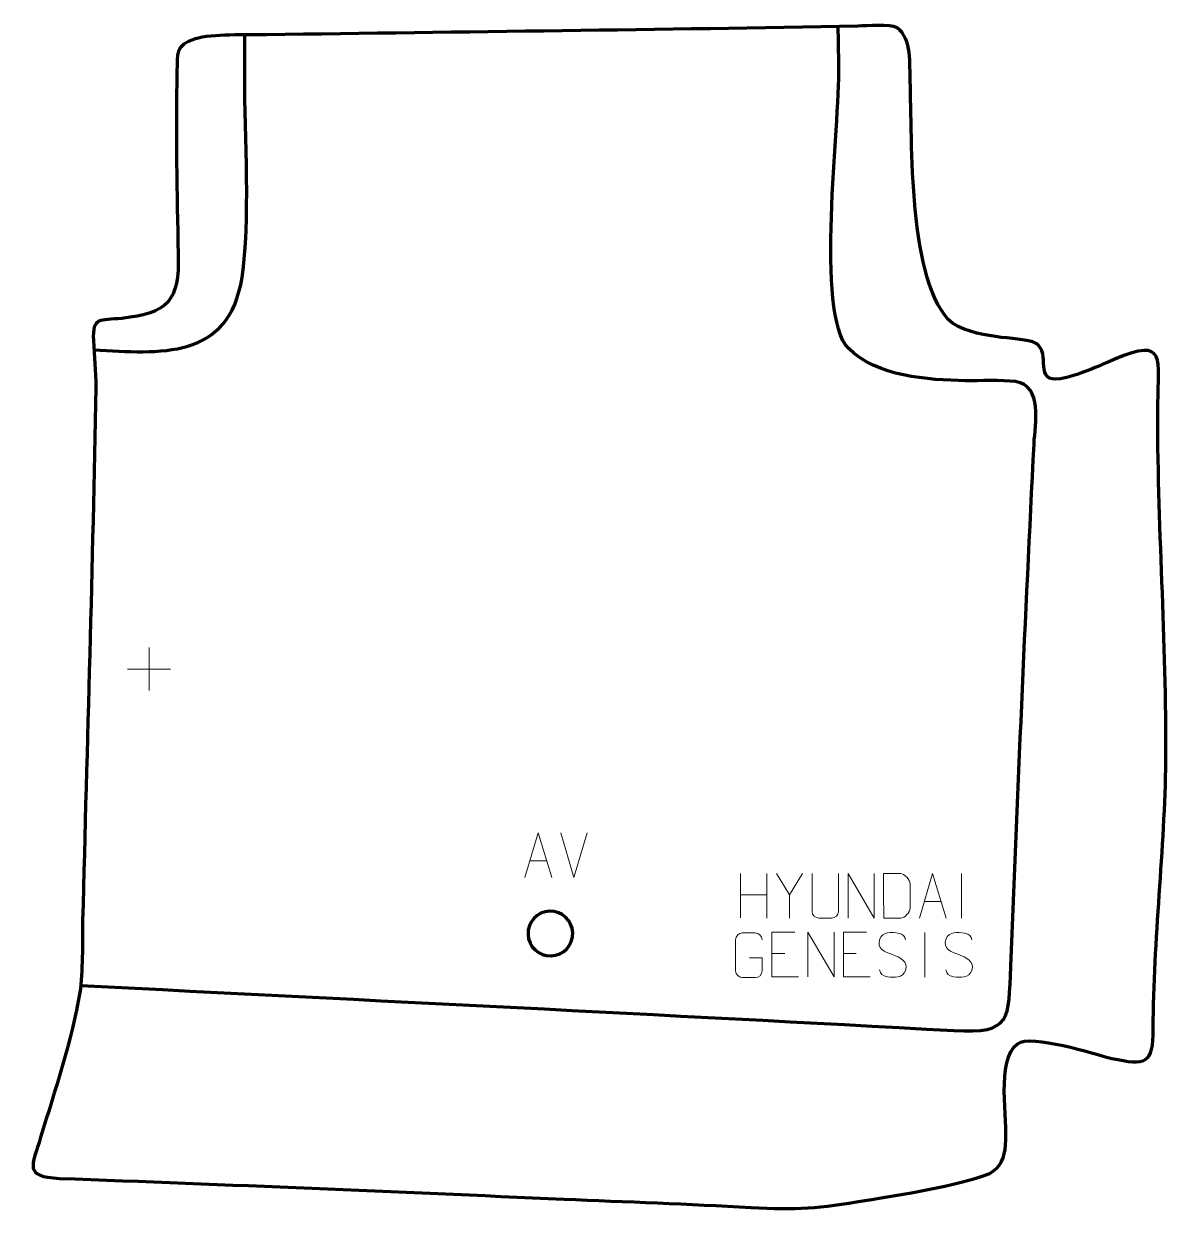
# Model space of a CAD drawing. Header units: millimetres. Extents: x 962 to 1601, y 107 to 770.
import ezdxf

# ---------------------------------------------------------------- set-up
doc = ezdxf.new("R2010")
doc.units = ezdxf.units.MM
doc.header["$MEASUREMENT"] = 0
doc.layers.add('layer 2', color=7, linetype='Continuous')
doc.layers.add('layer 3', color=7, linetype='Continuous')

msp = doc.modelspace()

# ---------------------------------------------------------------- linework, layer by layer
at = {"layer": 'layer 2', "color": 142, "lineweight": 158}
for points, knots in [([(993.9315, 232.3116), (1156.5415, 223.9454), (1319.1636, 216.0629), (1481.7433, 207.0879), (1481.7433, 207.0879), (1514.4376, 205.283), (1512.368, 213.3655), (1513.5856, 243.0428), (1513.5856, 243.0428), (1517.5776, 340.3536), (1521.6664, 437.7451), (1526.6352, 535.0104), (1526.6352, 535.0104), (1527.2182, 546.4082), (1531.6156, 567.6868), (1516.254, 569.8659), (1516.254, 569.8659), (1508.6, 570.9517), (1496.3492, 570.2765), (1488.1756, 570.3632), (1488.1756, 570.3632), (1467.4954, 570.7648), (1438.4395, 572.7672), (1423.0584, 588.3486), (1423.0584, 588.3486), (1403.9264, 607.7298), (1418.2158, 712.7831), (1417.5968, 746.3721), (1417.5968, 746.3721), (1417.4115, 753.7185), (1417.3377, 761.0704), (1417.2057, 768.4184)], [0, 0, 0, 0, 0.11111111, 0.11111111, 0.11111111, 0.11111111, 0.22222222, 0.22222222, 0.22222222, 0.22222222, 0.33333333, 0.33333333, 0.33333333, 0.33333333, 0.44444444, 0.44444444, 0.44444444, 0.44444444, 0.55555556, 0.55555556, 0.55555556, 0.55555556, 0.66666667, 0.66666667, 0.66666667, 0.66666667, 0.77777778, 0.77777778, 0.77777778, 0.77777778, 1, 1, 1, 1]), ([(1001.3322, 587.6756), (1038.0919, 585.5924), (1076.9133, 581.8135), (1084.0681, 628.1835), (1084.0681, 628.1835), (1088.8243, 659.0094), (1085.5778, 707.4636), (1085.6001, 740.7831), (1085.6001, 740.7831), (1085.599, 748.4373), (1085.5984, 756.0915), (1085.5986, 763.7457)], [0, 0, 0, 0, 0.25, 0.25, 0.25, 0.25, 0.5, 0.5, 0.5, 0.5, 1, 1, 1, 1])]:
    msp.add_open_spline(points, degree=3, knots=knots, dxfattribs=at)
at = {"layer": 'layer 2', "color": 250, "lineweight": 9}
for points in [[(1032.1434, 421.1726), (1032.1434, 421.1726), (1032.1434, 397.1947), (1032.1434, 397.1947)], [(1020.1545, 409.1836), (1020.1545, 409.1836), (1044.1324, 409.1836), (1044.1324, 409.1836)], [(1269.5346, 292.688), (1269.5346, 292.688), (1262.2128, 317.6416), (1262.2128, 317.6416)], [(1276.8565, 317.6416), (1276.8565, 317.6416), (1269.5347, 292.688), (1269.5347, 292.688)], [(1244.8977, 301.9447), (1244.8977, 301.9447), (1254.3934, 301.9447), (1254.3934, 301.9447)], [(1362.6766, 294.9203), (1362.6766, 294.9203), (1362.6766, 270.1428), (1362.6766, 270.1428)], [(1377.3199, 294.9203), (1377.3199, 294.9203), (1377.3199, 269.9668), (1377.3199, 269.9668)], [(1389.9983, 283.0382), (1389.9983, 283.0382), (1382.6774, 294.9369), (1382.6774, 294.9369)], [(1485.9991, 294.9472), (1485.9991, 294.9472), (1485.9991, 269.9731), (1485.9991, 269.9731)], [(1362.6766, 283.038), (1362.6766, 283.038), (1377.3199, 283.0384), (1377.3199, 283.0384)], [(1465.2512, 279.2328), (1465.2512, 279.2328), (1474.7469, 279.2328), (1474.7469, 279.2328)], [(1465.5777, 261.8863), (1465.5777, 261.8863), (1465.5777, 236.9122), (1465.5777, 236.9122)], [(1380.1503, 250.1702), (1380.1503, 250.1702), (1387.3184, 250.1702), (1387.3184, 250.1702)], [(1420.1503, 250.1702), (1420.1503, 250.1702), (1427.3184, 250.1702), (1427.3184, 250.1702)]]:
    msp.add_open_spline(points, degree=3, dxfattribs=at)
for points, knots in [([(1242.1751, 292.6953), (1242.1751, 292.6953), (1249.5461, 317.6488), (1249.5461, 317.6488), (1249.5461, 317.6488), (1249.5461, 317.6488), (1257.116, 292.6953), (1257.116, 292.6953)], [0, 0, 0, 0, 0.33333333, 0.33333333, 0.33333333, 0.33333333, 1, 1, 1, 1]), ([(1397.3207, 294.9369), (1397.3207, 294.9369), (1389.9983, 283.0382), (1389.9983, 283.0382), (1389.9983, 283.0382), (1389.9983, 283.0382), (1389.999, 269.9833), (1389.999, 269.9833)], [0, 0, 0, 0, 0.33333333, 0.33333333, 0.33333333, 0.33333333, 1, 1, 1, 1]), ([(1417.3263, 294.9411), (1417.3259, 289.4016), (1417.4217, 279.1998), (1417.4221, 273.6594), (1417.4221, 273.6594), (1417.2823, 271.4199), (1415.6051, 269.9937), (1413.4574, 269.9832), (1413.4574, 269.9832), (1411.1255, 269.9836), (1408.7936, 269.9836), (1406.4621, 269.9832), (1406.4621, 269.9832), (1404.5371, 269.8817), (1402.565, 271.6982), (1402.5762, 273.6427), (1402.5762, 273.6427), (1402.5765, 279.2046), (1402.6719, 289.38), (1402.6715, 294.9411)], [0, 0, 0, 0, 0.16666667, 0.16666667, 0.16666667, 0.16666667, 0.33333333, 0.33333333, 0.33333333, 0.33333333, 0.5, 0.5, 0.5, 0.5, 0.66666667, 0.66666667, 0.66666667, 0.66666667, 1, 1, 1, 1]), ([(1422.6717, 269.9834), (1422.6717, 269.9834), (1422.6717, 294.9369), (1422.6717, 294.9369), (1422.6717, 294.9369), (1422.6717, 294.9369), (1437.3265, 269.9834), (1437.3265, 269.9834), (1437.3265, 269.9834), (1437.3265, 269.9834), (1437.3265, 294.9369), (1437.3265, 294.9369)], [0, 0, 0, 0, 0.25, 0.25, 0.25, 0.25, 0.5, 0.5, 0.5, 0.5, 1, 1, 1, 1]), ([(1442.6068, 270.0115), (1444.9386, 270.0119), (1449.8888, 269.9879), (1452.2203, 269.9876), (1452.2203, 269.9876), (1454.1453, 269.8822), (1457.4639, 273.4238), (1457.4527, 275.4411), (1457.4527, 275.4411), (1457.4523, 281.2112), (1457.4523, 283.3809), (1457.4527, 289.1502), (1457.4527, 289.1502), (1457.4484, 291.2883), (1454.0739, 294.9484), (1451.9215, 294.9349), (1451.9215, 294.9349), (1449.5958, 294.9349), (1444.8715, 294.9349), (1442.5454, 294.9349), (1442.5454, 294.9349), (1442.5458, 289.188), (1442.6071, 275.7588), (1442.6068, 270.0115)], [0, 0, 0, 0, 0.14285714, 0.14285714, 0.14285714, 0.14285714, 0.28571429, 0.28571429, 0.28571429, 0.28571429, 0.42857143, 0.42857143, 0.42857143, 0.42857143, 0.57142857, 0.57142857, 0.57142857, 0.57142857, 0.71428571, 0.71428571, 0.71428571, 0.71428571, 1, 1, 1, 1]), ([(1462.5286, 269.9834), (1462.5286, 269.9834), (1469.8996, 294.9369), (1469.8996, 294.9369), (1469.8996, 294.9369), (1469.8996, 294.9369), (1477.4695, 269.9834), (1477.4695, 269.9834)], [0, 0, 0, 0, 0.33333333, 0.33333333, 0.33333333, 0.33333333, 1, 1, 1, 1]), ([(1367.5733, 247.6792), (1367.5733, 247.6792), (1374.7414, 247.6792), (1374.7414, 247.6792), (1374.7414, 247.6792), (1374.7414, 247.6792), (1374.7414, 240.5111), (1374.7414, 240.5111), (1374.7414, 240.5111), (1374.6017, 238.1877), (1372.9245, 236.7081), (1370.7767, 236.6973), (1370.7767, 236.6973), (1368.4449, 236.6977), (1366.1129, 236.6977), (1363.7814, 236.6973), (1363.7814, 236.6973), (1361.8565, 236.5919), (1359.8843, 238.4764), (1359.8955, 240.4937), (1359.8955, 240.4937), (1359.8959, 246.2638), (1359.8959, 252.0335), (1359.8955, 257.8028), (1359.8955, 257.8028), (1359.8997, 259.9409), (1361.6465, 261.6601), (1363.7988, 261.6467), (1363.7988, 261.6467), (1366.1245, 261.6467), (1368.4506, 261.6467), (1370.7767, 261.6467), (1370.7767, 261.6467), (1372.7234, 261.6821), (1374.7148, 260.1906), (1374.7414, 257.7529)], [0, 0, 0, 0, 0.1, 0.1, 0.1, 0.1, 0.2, 0.2, 0.2, 0.2, 0.3, 0.3, 0.3, 0.3, 0.4, 0.4, 0.4, 0.4, 0.5, 0.5, 0.5, 0.5, 0.6, 0.6, 0.6, 0.6, 0.7, 0.7, 0.7, 0.7, 0.8, 0.8, 0.8, 0.8, 1, 1, 1, 1]), ([(1393.0242, 262.0499), (1393.0242, 262.0499), (1380.1503, 262.0499), (1380.1503, 262.0499), (1380.1503, 262.0499), (1380.1503, 262.0499), (1380.1503, 237.0963), (1380.1503, 237.0963), (1380.1503, 237.0963), (1380.1503, 237.0963), (1395.0161, 237.0963), (1395.0161, 237.0963)], [0, 0, 0, 0, 0.25, 0.25, 0.25, 0.25, 0.5, 0.5, 0.5, 0.5, 1, 1, 1, 1]), ([(1400.2558, 237.0964), (1400.2558, 237.0964), (1400.2558, 262.0499), (1400.2558, 262.0499), (1400.2558, 262.0499), (1400.2558, 262.0499), (1414.9106, 237.0964), (1414.9106, 237.0964), (1414.9106, 237.0964), (1414.9106, 237.0964), (1414.9106, 262.0499), (1414.9106, 262.0499)], [0, 0, 0, 0, 0.25, 0.25, 0.25, 0.25, 0.5, 0.5, 0.5, 0.5, 1, 1, 1, 1]), ([(1433.0242, 262.0499), (1433.0242, 262.0499), (1420.1503, 262.0499), (1420.1503, 262.0499), (1420.1503, 262.0499), (1420.1503, 262.0499), (1420.1503, 237.0963), (1420.1503, 237.0963), (1420.1503, 237.0963), (1420.1503, 237.0963), (1435.0161, 237.0963), (1435.0161, 237.0963)], [0, 0, 0, 0, 0.25, 0.25, 0.25, 0.25, 0.5, 0.5, 0.5, 0.5, 1, 1, 1, 1]), ([(1447.5832, 249.5731), (1443.3349, 251.0435), (1438.4268, 252.8393), (1440.4319, 258.3596), (1440.4319, 258.3596), (1441.9354, 262.4995), (1447.149, 262.111), (1450.7526, 261.5099), (1450.7526, 261.5099), (1453.6132, 261.0327), (1454.4779, 259.8195), (1454.7885, 257.7354)], [0, 0, 0, 0, 0.25, 0.25, 0.25, 0.25, 0.5, 0.5, 0.5, 0.5, 1, 1, 1, 1]), ([(1484.5832, 249.5731), (1480.3349, 251.0435), (1475.4268, 252.8393), (1477.4319, 258.3596), (1477.4319, 258.3596), (1478.9354, 262.4995), (1484.149, 262.111), (1487.7526, 261.5099), (1487.7526, 261.5099), (1490.6132, 261.0327), (1491.4779, 259.8195), (1491.7885, 257.7354)], [0, 0, 0, 0, 0.25, 0.25, 0.25, 0.25, 0.5, 0.5, 0.5, 0.5, 1, 1, 1, 1]), ([(1447.5832, 249.573), (1451.6018, 247.9263), (1456.6313, 246.038), (1454.7973, 240.6777), (1454.7973, 240.6777), (1453.3375, 236.4113), (1448.4267, 236.668), (1444.7006, 237.2227), (1444.7006, 237.2227), (1441.9506, 237.6325), (1440.7297, 238.846), (1440.3517, 240.9582)], [0, 0, 0, 0, 0.25, 0.25, 0.25, 0.25, 0.5, 0.5, 0.5, 0.5, 1, 1, 1, 1]), ([(1484.5832, 249.573), (1488.6018, 247.9263), (1493.6313, 246.038), (1491.7973, 240.6777), (1491.7973, 240.6777), (1490.3375, 236.4113), (1485.4267, 236.668), (1481.7006, 237.2227), (1481.7006, 237.2227), (1478.9506, 237.6325), (1477.7297, 238.846), (1477.3517, 240.9582)], [0, 0, 0, 0, 0.25, 0.25, 0.25, 0.25, 0.5, 0.5, 0.5, 0.5, 1, 1, 1, 1])]:
    msp.add_open_spline(points, degree=3, knots=knots, dxfattribs=at)
at = {"layer": 'layer 2', "color": 142, "lineweight": 200}
msp.add_open_spline([(1256.781, 248.8245), (1249.8815, 248.5869), (1244.0957, 253.9875), (1243.8581, 260.8869), (1243.8581, 260.8869), (1243.6205, 267.7863), (1249.021, 273.5721), (1255.9205, 273.8097), (1255.9205, 273.8097), (1262.82, 274.0473), (1268.6057, 268.6468), (1268.8433, 261.7474), (1268.8433, 261.7474), (1269.0809, 254.8479), (1263.6804, 249.0621), (1256.781, 248.8245)], degree=3, knots=[0, 0, 0, 0, 0.2, 0.2, 0.2, 0.2, 0.4, 0.4, 0.4, 0.4, 0.6, 0.6, 0.6, 0.6, 1, 1, 1, 1], dxfattribs=at)
at = {"layer": 'layer 3', "color": 242, "lineweight": 158}
msp.add_open_spline([(1047.7016, 743.3553), (1047.9178, 753.0211), (1046.5577, 757.8993), (1057.8965, 761.4561), (1057.8965, 761.4561), (1067.335, 764.4168), (1086.9468, 763.5927), (1097.7664, 763.7534), (1097.7664, 763.7534), (1207.8616, 765.3876), (1318.0873, 766.5084), (1428.1587, 768.6259), (1428.1587, 768.6259), (1433.2272, 768.7234), (1446.1788, 769.9663), (1450.1044, 767.6857), (1450.1044, 767.6857), (1458.7336, 761.5928), (1456.9997, 747.1421), (1457.3997, 737.7995), (1457.3997, 737.7995), (1458.5955, 705.7654), (1455.9695, 623.7729), (1480.9714, 602.4797), (1480.9714, 602.4797), (1498.1748, 592.3679), (1521.1324, 595.4523), (1527.7443, 591.1934), (1527.7443, 591.1934), (1536.6718, 585.443), (1525.845, 569.0478), (1541.3696, 571.4906), (1541.3696, 571.4906), (1550.1289, 572.8688), (1563.5623, 578.8452), (1571.7059, 582.3891), (1571.7059, 582.3891), (1601.0615, 595.3512), (1595.9812, 581.631), (1595.81, 557.8131), (1595.81, 557.8131), (1595.3297, 490.9981), (1600.854, 424.9326), (1600.2747, 358.1185), (1600.2747, 358.1185), (1599.843, 308.3267), (1593.2064, 257.7862), (1593.2456, 207.9912), (1593.2456, 207.9912), (1593.2612, 188.3002), (1589.0386, 187.4616), (1570.0383, 191.5385), (1570.0383, 191.5385), (1560.3348, 194.0404), (1524.8365, 205.4039), (1517.3628, 199.7545), (1517.3628, 199.7545), (1505.1941, 190.5562), (1512.1284, 157.0832), (1510.7554, 143.1168), (1510.7554, 143.1168), (1510.0682, 136.1266), (1508.2692, 130.7281), (1501.8582, 127.2099), (1501.8582, 127.2099), (1482.8304, 120.0794), (1452.6425, 115.43), (1431.9822, 112.0284), (1431.9822, 112.0284), (1407.0069, 107.9295), (1393.7647, 106.6284), (1368.2923, 108.1641), (1368.2923, 108.1641), (1333.7969, 110.2439), (1298.5845, 111.3752), (1263.9969, 112.8825), (1263.9969, 112.8825), (1169.9185, 116.9819), (1076.0575, 121.0749), (981.941, 124.4403), (981.941, 124.4403), (962.0893, 125.4677), (966.5637, 131.1579), (971.5445, 147.536), (971.5445, 147.536), (979.1541, 172.5398), (989.2357, 202.8037), (993.3919, 228.2859), (993.3919, 228.2859), (995.2467, 239.658), (994.7189, 256.4736), (995.011, 268.5328), (995.011, 268.5328), (997.4302, 367.7878), (1000.6679, 467.2921), (1002.3149, 566.5299), (1002.3149, 566.5299), (1002.4153, 576.0056), (1001.4826, 583.6882), (1001.0189, 592.9173), (1001.0189, 592.9173), (1000.3448, 606.3324), (1004.57, 603.9373), (1016.9758, 605.2624), (1016.9758, 605.2624), (1042.6919, 608.0719), (1049.0123, 614.7544), (1048.4218, 641.2106), (1048.4218, 641.2106), (1047.6599, 675.3358), (1046.9634, 709.2101), (1047.7016, 743.3553)], degree=3, knots=[0, 0, 0, 0, 0.03448276, 0.03448276, 0.03448276, 0.03448276, 0.06896552, 0.06896552, 0.06896552, 0.06896552, 0.10344828, 0.10344828, 0.10344828, 0.10344828, 0.13793103, 0.13793103, 0.13793103, 0.13793103, 0.17241379, 0.17241379, 0.17241379, 0.17241379, 0.20689655, 0.20689655, 0.20689655, 0.20689655, 0.24137931, 0.24137931, 0.24137931, 0.24137931, 0.27586207, 0.27586207, 0.27586207, 0.27586207, 0.31034483, 0.31034483, 0.31034483, 0.31034483, 0.34482759, 0.34482759, 0.34482759, 0.34482759, 0.37931034, 0.37931034, 0.37931034, 0.37931034, 0.4137931, 0.4137931, 0.4137931, 0.4137931, 0.44827586, 0.44827586, 0.44827586, 0.44827586, 0.48275862, 0.48275862, 0.48275862, 0.48275862, 0.51724138, 0.51724138, 0.51724138, 0.51724138, 0.55172414, 0.55172414, 0.55172414, 0.55172414, 0.5862069, 0.5862069, 0.5862069, 0.5862069, 0.62068966, 0.62068966, 0.62068966, 0.62068966, 0.65517241, 0.65517241, 0.65517241, 0.65517241, 0.68965517, 0.68965517, 0.68965517, 0.68965517, 0.72413793, 0.72413793, 0.72413793, 0.72413793, 0.75862069, 0.75862069, 0.75862069, 0.75862069, 0.79310345, 0.79310345, 0.79310345, 0.79310345, 0.82758621, 0.82758621, 0.82758621, 0.82758621, 0.86206897, 0.86206897, 0.86206897, 0.86206897, 0.89655172, 0.89655172, 0.89655172, 0.89655172, 0.93103448, 0.93103448, 0.93103448, 0.93103448, 1, 1, 1, 1], dxfattribs=at)

doc.saveas('drawing.dxf')
